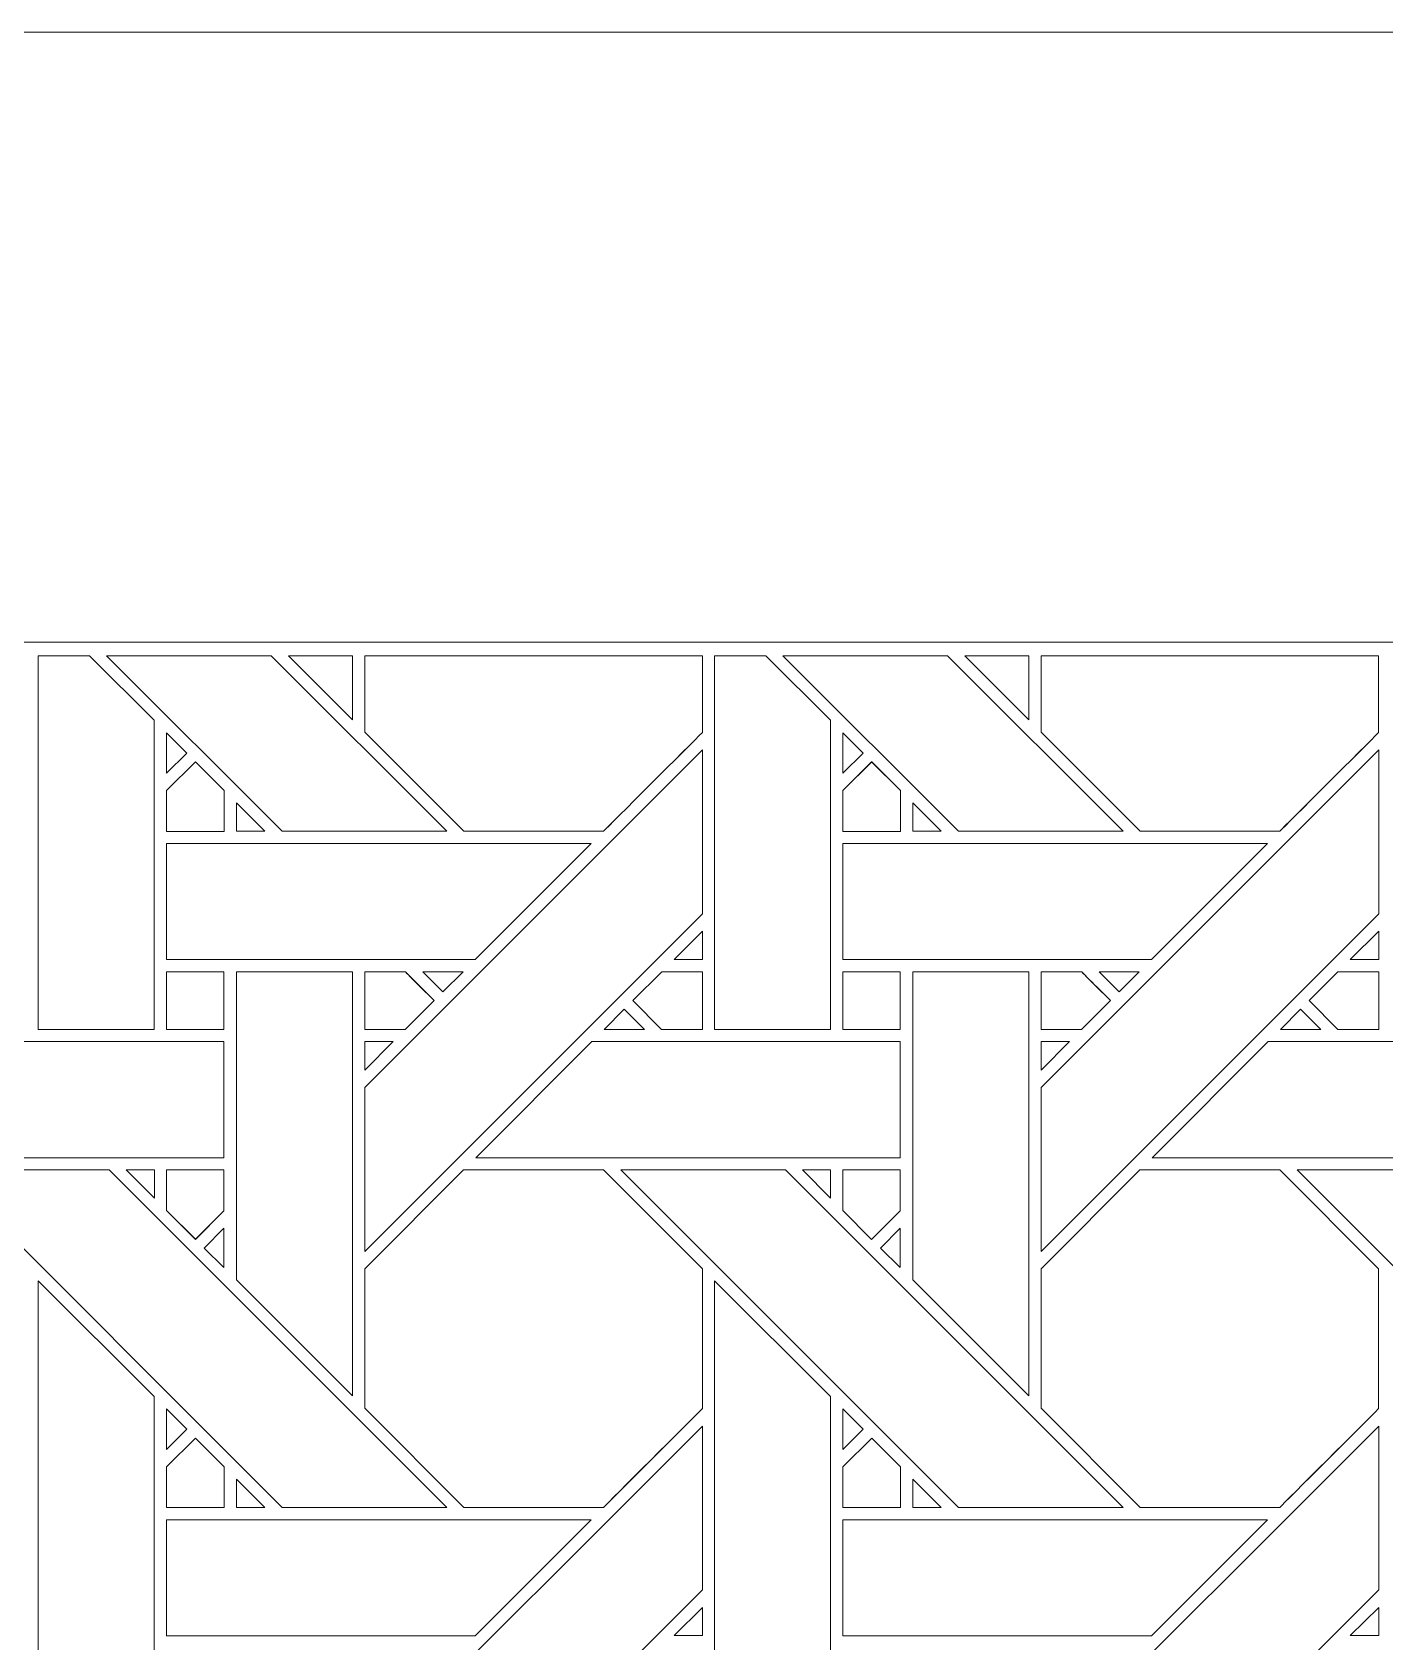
# Model space of a CAD drawing. Header units: inches. Extents: x 4.4 to 20.4, y 1.1 to 17.1.
# Drawn here: x 8.359 to 10.256, y 14.836 to 17.095 of the extents above; entities that cross this region are included whole.
import ezdxf

# ---------------------------------------------------------------- set-up
doc = ezdxf.new("R2010")
doc.units = ezdxf.units.IN
doc.header["$MEASUREMENT"] = 0
doc.layers.add('Design', color=7, linetype='Continuous', lineweight=0)

msp = doc.modelspace()

# ---------------------------------------------------------------- linework, layer by layer
at = {"layer": 'Design'}
for points, knots in [([(4.3829, 17.0948), (4.3829, 17.0948), (4.3829, 1.0948), (4.3829, 1.0948), (4.3829, 1.0948), (20.3829, 1.0948), (20.3829, 1.0948), (20.3829, 1.0948), (20.3829, 17.0948), (20.3829, 17.0948), (20.3829, 17.0948), (4.3829, 17.0948), (4.3829, 17.0948)], [0, 0, 0, 0, 1, 1, 1, 2, 2, 2, 3, 3, 3, 4, 4, 4, 4]), ([(19.3728, 16.2388), (19.3728, 16.2388), (5.2388, 16.2388), (5.2388, 16.2388), (5.2388, 16.2388), (5.2388, 1.9507), (5.2388, 1.9507), (5.2388, 1.9507), (19.5269, 1.9507), (19.5269, 1.9507), (19.5269, 1.9507), (19.5269, 16.2388), (19.5269, 16.2388), (19.5269, 16.2388), (19.3728, 16.2388), (19.3728, 16.2388)], [0, 0, 0, 0, 1, 1, 1, 2, 2, 2, 3, 3, 3, 4, 4, 4, 5, 5, 5, 5]), ([(8.5303, 15.6955), (8.5303, 15.6955), (8.3676, 15.6955), (8.3676, 15.6955), (8.3676, 15.6955), (8.3676, 16.2198), (8.3676, 16.2198), (8.3676, 16.2198), (8.4394, 16.2198), (8.4394, 16.2198), (8.4394, 16.2198), (8.5303, 16.1292), (8.5303, 16.1292), (8.5303, 16.1292), (8.5303, 15.6955), (8.5303, 15.6955)], [0, 0, 0, 0, 1, 1, 1, 2, 2, 2, 3, 3, 3, 4, 4, 4, 5, 5, 5, 5]), ([(8.9405, 15.9735), (8.9405, 15.9735), (8.7095, 15.9735), (8.7095, 15.9735), (8.7095, 15.9735), (8.4633, 16.2198), (8.4633, 16.2198), (8.4633, 16.2198), (8.6942, 16.2198), (8.6942, 16.2198), (8.6942, 16.2198), (8.9405, 15.9735), (8.9405, 15.9735)], [0, 0, 0, 0, 1, 1, 1, 2, 2, 2, 3, 3, 3, 4, 4, 4, 4]), ([(8.8083, 16.2198), (8.8083, 16.2198), (8.8083, 16.1299), (8.8083, 16.1299), (8.8083, 16.1299), (8.7185, 16.2198), (8.7185, 16.2198), (8.7185, 16.2198), (8.8083, 16.2198), (8.8083, 16.2198)], [0, 0, 0, 0, 1, 1, 1, 2, 2, 2, 3, 3, 3, 3]), ([(9.2991, 16.2198), (9.2991, 16.2198), (9.2991, 16.1123), (9.2991, 16.1123), (9.2813, 16.0943), (9.1694, 15.9827), (9.1604, 15.9736), (9.1604, 15.9736), (8.9647, 15.9736), (8.9647, 15.9736), (8.9647, 15.9736), (8.8254, 16.1128), (8.8254, 16.1128), (8.8254, 16.1128), (8.8254, 16.2198), (8.8254, 16.2198), (8.8254, 16.2198), (9.2991, 16.2198), (9.2991, 16.2198)], [0, 0, 0, 0, 1, 1, 1, 2, 2, 2, 3, 3, 3, 4, 4, 4, 5, 5, 5, 6, 6, 6, 6]), ([(8.8254, 16.2198), (8.8254, 16.2198), (9.2991, 16.2198), (9.2991, 16.2198), (9.2991, 16.2198), (9.2991, 16.1123), (9.2991, 16.1123), (9.2813, 16.0943), (9.1694, 15.9825), (9.1604, 15.9735), (9.1604, 15.9735), (8.9647, 15.9735), (8.9647, 15.9735), (8.9647, 15.9735), (8.8254, 16.1128), (8.8254, 16.1128), (8.8254, 16.1128), (8.8254, 16.2198), (8.8254, 16.2198)], [0, 0, 0, 0, 1, 1, 1, 2, 2, 2, 3, 3, 3, 4, 4, 4, 5, 5, 5, 6, 6, 6, 6]), ([(9.4791, 15.6955), (9.4791, 15.6955), (9.3163, 15.6955), (9.3163, 15.6955), (9.3163, 15.6955), (9.3163, 16.2198), (9.3163, 16.2198), (9.3163, 16.2198), (9.3881, 16.2198), (9.3881, 16.2198), (9.3881, 16.2198), (9.4791, 16.1292), (9.4791, 16.1292), (9.4791, 16.1292), (9.4791, 15.6955), (9.4791, 15.6955)], [0, 0, 0, 0, 1, 1, 1, 2, 2, 2, 3, 3, 3, 4, 4, 4, 5, 5, 5, 5]), ([(9.8892, 15.9735), (9.8892, 15.9735), (9.6582, 15.9735), (9.6582, 15.9735), (9.6582, 15.9735), (9.412, 16.2198), (9.412, 16.2198), (9.412, 16.2198), (9.643, 16.2198), (9.643, 16.2198), (9.643, 16.2198), (9.8892, 15.9735), (9.8892, 15.9735)], [0, 0, 0, 0, 1, 1, 1, 2, 2, 2, 3, 3, 3, 4, 4, 4, 4]), ([(9.7571, 16.2198), (9.7571, 16.2198), (9.7571, 16.1299), (9.7571, 16.1299), (9.7571, 16.1299), (9.6672, 16.2198), (9.6672, 16.2198), (9.6672, 16.2198), (9.7571, 16.2198), (9.7571, 16.2198)], [0, 0, 0, 0, 1, 1, 1, 2, 2, 2, 3, 3, 3, 3]), ([(10.2478, 16.2198), (10.2478, 16.2198), (10.2478, 16.1123), (10.2478, 16.1123), (10.23, 16.0943), (10.1181, 15.9827), (10.1091, 15.9736), (10.1091, 15.9736), (9.9134, 15.9736), (9.9134, 15.9736), (9.9134, 15.9736), (9.7742, 16.1128), (9.7742, 16.1128), (9.7742, 16.1128), (9.7742, 16.2198), (9.7742, 16.2198), (9.7742, 16.2198), (10.2478, 16.2198), (10.2478, 16.2198)], [0, 0, 0, 0, 1, 1, 1, 2, 2, 2, 3, 3, 3, 4, 4, 4, 5, 5, 5, 6, 6, 6, 6]), ([(9.7742, 16.2198), (9.7742, 16.2198), (10.2478, 16.2198), (10.2478, 16.2198), (10.2478, 16.2198), (10.2478, 16.1123), (10.2478, 16.1123), (10.23, 16.0943), (10.1181, 15.9825), (10.1092, 15.9735), (10.1092, 15.9735), (9.9135, 15.9735), (9.9135, 15.9735), (9.9135, 15.9735), (9.7742, 16.1128), (9.7742, 16.1128), (9.7742, 16.1128), (9.7742, 16.2198), (9.7742, 16.2198)], [0, 0, 0, 0, 1, 1, 1, 2, 2, 2, 3, 3, 3, 4, 4, 4, 5, 5, 5, 6, 6, 6, 6]), ([(8.5476, 16.0549), (8.5476, 16.0549), (8.5476, 16.1117), (8.5476, 16.1117), (8.5476, 16.1117), (8.5758, 16.0831), (8.5758, 16.0831), (8.5758, 16.0831), (8.5476, 16.0549), (8.5476, 16.0549)], [0, 0, 0, 0, 1, 1, 1, 2, 2, 2, 3, 3, 3, 3]), ([(9.4964, 16.0549), (9.4964, 16.0549), (9.4964, 16.1117), (9.4964, 16.1117), (9.4964, 16.1117), (9.5246, 16.0831), (9.5246, 16.0831), (9.5246, 16.0831), (9.4964, 16.0549), (9.4964, 16.0549)], [0, 0, 0, 0, 1, 1, 1, 2, 2, 2, 3, 3, 3, 3]), ([(9.2992, 15.8577), (9.2992, 15.8577), (8.8255, 15.3841), (8.8255, 15.3841), (8.8255, 15.3841), (8.8255, 15.6142), (8.8255, 15.6142), (8.8255, 15.6142), (9.2992, 16.0878), (9.2992, 16.0878), (9.2992, 16.0878), (9.2992, 15.8577), (9.2992, 15.8577)], [0, 0, 0, 0, 1, 1, 1, 2, 2, 2, 3, 3, 3, 4, 4, 4, 4]), ([(10.2479, 15.8577), (10.2479, 15.8577), (9.7742, 15.3841), (9.7742, 15.3841), (9.7742, 15.3841), (9.7742, 15.6142), (9.7742, 15.6142), (9.7742, 15.6142), (10.2479, 16.0878), (10.2479, 16.0878), (10.2479, 16.0878), (10.2479, 15.8577), (10.2479, 15.8577)], [0, 0, 0, 0, 1, 1, 1, 2, 2, 2, 3, 3, 3, 4, 4, 4, 4]), ([(8.6282, 15.9734), (8.6282, 15.9734), (8.5475, 15.9734), (8.5475, 15.9734), (8.5475, 15.9734), (8.5475, 16.0307), (8.5475, 16.0307), (8.5475, 16.0307), (8.5879, 16.071), (8.5879, 16.071), (8.5879, 16.071), (8.6282, 16.0307), (8.6282, 16.0307), (8.6282, 16.0307), (8.6282, 15.9734), (8.6282, 15.9734)], [0, 0, 0, 0, 1, 1, 1, 2, 2, 2, 3, 3, 3, 4, 4, 4, 5, 5, 5, 5]), ([(8.588, 16.0709), (8.588, 16.0709), (8.6283, 16.0306), (8.6283, 16.0306), (8.6283, 16.0306), (8.6283, 15.9733), (8.6283, 15.9733), (8.6283, 15.9733), (8.5476, 15.9733), (8.5476, 15.9733), (8.5476, 15.9733), (8.5476, 16.0306), (8.5476, 16.0306), (8.5476, 16.0306), (8.588, 16.0709), (8.588, 16.0709)], [0, 0, 0, 0, 1, 1, 1, 2, 2, 2, 3, 3, 3, 4, 4, 4, 5, 5, 5, 5]), ([(9.4963, 15.9734), (9.4963, 15.9734), (9.4963, 16.0307), (9.4963, 16.0307), (9.4963, 16.0307), (9.5366, 16.071), (9.5366, 16.071), (9.5366, 16.071), (9.5769, 16.0307), (9.5769, 16.0307), (9.5769, 16.0307), (9.5769, 15.9734), (9.5769, 15.9734), (9.5769, 15.9734), (9.4963, 15.9734), (9.4963, 15.9734)], [0, 0, 0, 0, 1, 1, 1, 2, 2, 2, 3, 3, 3, 4, 4, 4, 5, 5, 5, 5]), ([(9.5367, 16.0709), (9.5367, 16.0709), (9.577, 16.0306), (9.577, 16.0306), (9.577, 16.0306), (9.577, 15.9733), (9.577, 15.9733), (9.577, 15.9733), (9.4964, 15.9733), (9.4964, 15.9733), (9.4964, 15.9733), (9.4964, 16.0306), (9.4964, 16.0306), (9.4964, 16.0306), (9.5367, 16.0709), (9.5367, 16.0709)], [0, 0, 0, 0, 1, 1, 1, 2, 2, 2, 3, 3, 3, 4, 4, 4, 5, 5, 5, 5]), ([(8.6455, 15.9735), (8.6455, 15.9735), (8.6455, 16.0133), (8.6455, 16.0133), (8.6455, 16.0133), (8.6853, 15.9735), (8.6853, 15.9735), (8.6853, 15.9735), (8.6455, 15.9735), (8.6455, 15.9735)], [0, 0, 0, 0, 1, 1, 1, 2, 2, 2, 3, 3, 3, 3]), ([(9.5943, 15.9735), (9.5943, 15.9735), (9.5943, 16.0133), (9.5943, 16.0133), (9.5943, 16.0133), (9.634, 15.9735), (9.634, 15.9735), (9.634, 15.9735), (9.5943, 15.9735), (9.5943, 15.9735)], [0, 0, 0, 0, 1, 1, 1, 2, 2, 2, 3, 3, 3, 3]), ([(9.1433, 15.9563), (9.1433, 15.9563), (8.9806, 15.7936), (8.9806, 15.7936), (8.9806, 15.7936), (8.5476, 15.7936), (8.5476, 15.7936), (8.5476, 15.7936), (8.5476, 15.9563), (8.5476, 15.9563), (8.5476, 15.9563), (9.1433, 15.9563), (9.1433, 15.9563)], [0, 0, 0, 0, 1, 1, 1, 2, 2, 2, 3, 3, 3, 4, 4, 4, 4]), ([(10.0921, 15.9563), (10.0921, 15.9563), (9.9293, 15.7936), (9.9293, 15.7936), (9.9293, 15.7936), (9.4964, 15.7936), (9.4964, 15.7936), (9.4964, 15.7936), (9.4964, 15.9563), (9.4964, 15.9563), (9.4964, 15.9563), (10.0921, 15.9563), (10.0921, 15.9563)], [0, 0, 0, 0, 1, 1, 1, 2, 2, 2, 3, 3, 3, 4, 4, 4, 4]), ([(9.2594, 15.7936), (9.2594, 15.7936), (9.2992, 15.8334), (9.2992, 15.8334), (9.2992, 15.8334), (9.2992, 15.7936), (9.2992, 15.7936), (9.2992, 15.7936), (9.2594, 15.7936), (9.2594, 15.7936)], [0, 0, 0, 0, 1, 1, 1, 2, 2, 2, 3, 3, 3, 3]), ([(10.2081, 15.7936), (10.2081, 15.7936), (10.2479, 15.8333), (10.2479, 15.8333), (10.2479, 15.8333), (10.2479, 15.7936), (10.2479, 15.7936), (10.2479, 15.7936), (10.2081, 15.7936), (10.2081, 15.7936)], [0, 0, 0, 0, 1, 1, 1, 2, 2, 2, 3, 3, 3, 3]), ([(8.5476, 15.6956), (8.5476, 15.6956), (8.5476, 15.7764), (8.5476, 15.7764), (8.5476, 15.7764), (8.6278, 15.7764), (8.6278, 15.7764), (8.6278, 15.7764), (8.6278, 15.6956), (8.6278, 15.6956), (8.6278, 15.6956), (8.5476, 15.6956), (8.5476, 15.6956)], [0, 0, 0, 0, 1, 1, 1, 2, 2, 2, 3, 3, 3, 4, 4, 4, 4]), ([(8.6278, 15.7764), (8.6278, 15.7764), (8.6278, 15.6956), (8.6278, 15.6956), (8.6278, 15.6956), (8.5476, 15.6956), (8.5476, 15.6956), (8.5476, 15.6956), (8.5476, 15.7764), (8.5476, 15.7764), (8.5476, 15.7764), (8.6278, 15.7764), (8.6278, 15.7764)], [0, 0, 0, 0, 1, 1, 1, 2, 2, 2, 3, 3, 3, 4, 4, 4, 4]), ([(8.6454, 15.3441), (8.6454, 15.3441), (8.6454, 15.7763), (8.6454, 15.7763), (8.6454, 15.7763), (8.8083, 15.7763), (8.8083, 15.7763), (8.8083, 15.7763), (8.8083, 15.1812), (8.8083, 15.1812), (8.8083, 15.1812), (8.6454, 15.3441), (8.6454, 15.3441)], [0, 0, 0, 0, 1, 1, 1, 2, 2, 2, 3, 3, 3, 4, 4, 4, 4]), ([(8.8255, 15.6956), (8.8255, 15.6956), (8.8255, 15.7763), (8.8255, 15.7763), (8.8255, 15.7763), (8.8825, 15.7763), (8.8825, 15.7763), (8.8877, 15.7712), (8.9184, 15.7404), (8.9228, 15.736), (8.9228, 15.736), (8.8824, 15.6956), (8.8824, 15.6956), (8.8824, 15.6956), (8.8255, 15.6956), (8.8255, 15.6956)], [0, 0, 0, 0, 1, 1, 1, 2, 2, 2, 3, 3, 3, 4, 4, 4, 5, 5, 5, 5]), ([(8.907, 15.7518), (8.907, 15.7518), (8.9228, 15.736), (8.9228, 15.736), (8.9228, 15.736), (8.8824, 15.6956), (8.8824, 15.6956), (8.8824, 15.6956), (8.8255, 15.6956), (8.8255, 15.6956), (8.8255, 15.6956), (8.8255, 15.7763), (8.8255, 15.7763), (8.8255, 15.7763), (8.8825, 15.7763), (8.8825, 15.7763), (8.8879, 15.771), (8.8977, 15.7611), (8.907, 15.7518)], [0, 0, 0, 0, 1, 1, 1, 2, 2, 2, 3, 3, 3, 4, 4, 4, 5, 5, 5, 6, 6, 6, 6]), ([(8.9351, 15.7481), (8.9351, 15.7481), (8.9069, 15.7763), (8.9069, 15.7763), (8.9069, 15.7763), (8.9634, 15.7763), (8.9634, 15.7763), (8.9634, 15.7763), (8.9351, 15.7481), (8.9351, 15.7481)], [0, 0, 0, 0, 1, 1, 1, 2, 2, 2, 3, 3, 3, 3]), ([(9.242, 15.6956), (9.242, 15.6956), (9.2017, 15.7359), (9.2017, 15.7359), (9.2017, 15.7359), (9.2421, 15.7764), (9.2421, 15.7764), (9.2421, 15.7764), (9.2991, 15.7764), (9.2991, 15.7764), (9.2991, 15.7764), (9.2991, 15.6956), (9.2991, 15.6956), (9.2991, 15.6956), (9.242, 15.6956), (9.242, 15.6956)], [0, 0, 0, 0, 1, 1, 1, 2, 2, 2, 3, 3, 3, 4, 4, 4, 5, 5, 5, 5]), ([(9.2017, 15.7359), (9.2017, 15.7359), (9.2421, 15.7764), (9.2421, 15.7764), (9.2421, 15.7764), (9.2991, 15.7764), (9.2991, 15.7764), (9.2991, 15.7764), (9.2991, 15.6956), (9.2991, 15.6956), (9.2991, 15.6956), (9.242, 15.6956), (9.242, 15.6956), (9.242, 15.6956), (9.2017, 15.7359), (9.2017, 15.7359)], [0, 0, 0, 0, 1, 1, 1, 2, 2, 2, 3, 3, 3, 4, 4, 4, 5, 5, 5, 5]), ([(9.4963, 15.6956), (9.4963, 15.6956), (9.4963, 15.7763), (9.4963, 15.7763), (9.4963, 15.7763), (9.5766, 15.7763), (9.5766, 15.7763), (9.5766, 15.7763), (9.5766, 15.6956), (9.5766, 15.6956), (9.5766, 15.6956), (9.4963, 15.6956), (9.4963, 15.6956)], [0, 0, 0, 0, 1, 1, 1, 2, 2, 2, 3, 3, 3, 4, 4, 4, 4]), ([(9.5766, 15.7763), (9.5766, 15.7763), (9.5766, 15.6956), (9.5766, 15.6956), (9.5766, 15.6956), (9.4963, 15.6956), (9.4963, 15.6956), (9.4963, 15.6956), (9.4963, 15.7763), (9.4963, 15.7763), (9.4963, 15.7763), (9.5766, 15.7763), (9.5766, 15.7763)], [0, 0, 0, 0, 1, 1, 1, 2, 2, 2, 3, 3, 3, 4, 4, 4, 4]), ([(9.5942, 15.3441), (9.5942, 15.3441), (9.5942, 15.7763), (9.5942, 15.7763), (9.5942, 15.7763), (9.7571, 15.7763), (9.7571, 15.7763), (9.7571, 15.7763), (9.7571, 15.1812), (9.7571, 15.1812), (9.7571, 15.1812), (9.5942, 15.3441), (9.5942, 15.3441)], [0, 0, 0, 0, 1, 1, 1, 2, 2, 2, 3, 3, 3, 4, 4, 4, 4]), ([(9.7742, 15.6956), (9.7742, 15.6956), (9.7742, 15.7763), (9.7742, 15.7763), (9.7742, 15.7763), (9.8313, 15.7763), (9.8313, 15.7763), (9.8364, 15.7712), (9.8672, 15.7404), (9.8716, 15.736), (9.8716, 15.736), (9.8312, 15.6956), (9.8312, 15.6956), (9.8312, 15.6956), (9.7742, 15.6956), (9.7742, 15.6956)], [0, 0, 0, 0, 1, 1, 1, 2, 2, 2, 3, 3, 3, 4, 4, 4, 5, 5, 5, 5]), ([(9.8565, 15.7511), (9.8565, 15.7511), (9.8716, 15.736), (9.8716, 15.736), (9.8716, 15.736), (9.8312, 15.6956), (9.8312, 15.6956), (9.8312, 15.6956), (9.7742, 15.6956), (9.7742, 15.6956), (9.7742, 15.6956), (9.7742, 15.7763), (9.7742, 15.7763), (9.7742, 15.7763), (9.8313, 15.7763), (9.8313, 15.7763), (9.8367, 15.7709), (9.847, 15.7606), (9.8565, 15.7511)], [0, 0, 0, 0, 1, 1, 1, 2, 2, 2, 3, 3, 3, 4, 4, 4, 5, 5, 5, 6, 6, 6, 6]), ([(9.8838, 15.7481), (9.8838, 15.7481), (9.8556, 15.7763), (9.8556, 15.7763), (9.8556, 15.7763), (9.9121, 15.7763), (9.9121, 15.7763), (9.9121, 15.7763), (9.8838, 15.7481), (9.8838, 15.7481)], [0, 0, 0, 0, 1, 1, 1, 2, 2, 2, 3, 3, 3, 3]), ([(10.1907, 15.6956), (10.1907, 15.6956), (10.1504, 15.7359), (10.1504, 15.7359), (10.1504, 15.7359), (10.1908, 15.7764), (10.1908, 15.7764), (10.1908, 15.7764), (10.2479, 15.7764), (10.2479, 15.7764), (10.2479, 15.7764), (10.2479, 15.6956), (10.2479, 15.6956), (10.2479, 15.6956), (10.1907, 15.6956), (10.1907, 15.6956)], [0, 0, 0, 0, 1, 1, 1, 2, 2, 2, 3, 3, 3, 4, 4, 4, 5, 5, 5, 5]), ([(10.1504, 15.7359), (10.1504, 15.7359), (10.1908, 15.7764), (10.1908, 15.7764), (10.1908, 15.7764), (10.2479, 15.7764), (10.2479, 15.7764), (10.2479, 15.7764), (10.2479, 15.6956), (10.2479, 15.6956), (10.2479, 15.6956), (10.1907, 15.6956), (10.1907, 15.6956), (10.1907, 15.6956), (10.1504, 15.7359), (10.1504, 15.7359)], [0, 0, 0, 0, 1, 1, 1, 2, 2, 2, 3, 3, 3, 4, 4, 4, 5, 5, 5, 5]), ([(9.2178, 15.6955), (9.2178, 15.6955), (9.1613, 15.6955), (9.1613, 15.6955), (9.1613, 15.6955), (9.1896, 15.7238), (9.1896, 15.7238), (9.1896, 15.7238), (9.2178, 15.6955), (9.2178, 15.6955)], [0, 0, 0, 0, 1, 1, 1, 2, 2, 2, 3, 3, 3, 3]), ([(10.1666, 15.6955), (10.1666, 15.6955), (10.11, 15.6955), (10.11, 15.6955), (10.11, 15.6955), (10.1383, 15.7238), (10.1383, 15.7238), (10.1383, 15.7238), (10.1666, 15.6955), (10.1666, 15.6955)], [0, 0, 0, 0, 1, 1, 1, 2, 2, 2, 3, 3, 3, 3]), ([(8.6279, 15.6784), (8.6279, 15.6784), (8.6279, 15.5155), (8.6279, 15.5155), (8.6279, 15.5155), (8.0326, 15.5155), (8.0326, 15.5155), (8.0326, 15.5155), (8.1954, 15.6784), (8.1954, 15.6784), (8.1954, 15.6784), (8.6279, 15.6784), (8.6279, 15.6784)], [0, 0, 0, 0, 1, 1, 1, 2, 2, 2, 3, 3, 3, 4, 4, 4, 4]), ([(8.8255, 15.6385), (8.8255, 15.6385), (8.8255, 15.6784), (8.8255, 15.6784), (8.8255, 15.6784), (8.8653, 15.6784), (8.8653, 15.6784), (8.8653, 15.6784), (8.8255, 15.6385), (8.8255, 15.6385)], [0, 0, 0, 0, 1, 1, 1, 2, 2, 2, 3, 3, 3, 3]), ([(9.5766, 15.6784), (9.5766, 15.6784), (9.5766, 15.5155), (9.5766, 15.5155), (9.5766, 15.5155), (8.9813, 15.5155), (8.9813, 15.5155), (8.9813, 15.5155), (9.1442, 15.6784), (9.1442, 15.6784), (9.1442, 15.6784), (9.5766, 15.6784), (9.5766, 15.6784)], [0, 0, 0, 0, 1, 1, 1, 2, 2, 2, 3, 3, 3, 4, 4, 4, 4]), ([(9.7742, 15.6385), (9.7742, 15.6385), (9.7742, 15.6784), (9.7742, 15.6784), (9.7742, 15.6784), (9.8141, 15.6784), (9.8141, 15.6784), (9.8141, 15.6784), (9.7742, 15.6385), (9.7742, 15.6385)], [0, 0, 0, 0, 1, 1, 1, 2, 2, 2, 3, 3, 3, 3]), ([(10.5253, 15.6784), (10.5253, 15.6784), (10.5253, 15.5155), (10.5253, 15.5155), (10.5253, 15.5155), (9.9301, 15.5155), (9.9301, 15.5155), (9.9301, 15.5155), (10.0929, 15.6784), (10.0929, 15.6784), (10.0929, 15.6784), (10.5253, 15.6784), (10.5253, 15.6784)], [0, 0, 0, 0, 1, 1, 1, 2, 2, 2, 3, 3, 3, 4, 4, 4, 4]), ([(8.9405, 15.0248), (8.9405, 15.0248), (8.7095, 15.0248), (8.7095, 15.0248), (8.7095, 15.0248), (8.2359, 15.4984), (8.2359, 15.4984), (8.2359, 15.4984), (8.4669, 15.4984), (8.4669, 15.4984), (8.4669, 15.4984), (8.9405, 15.0248), (8.9405, 15.0248)], [0, 0, 0, 0, 1, 1, 1, 2, 2, 2, 3, 3, 3, 4, 4, 4, 4]), ([(8.491, 15.4984), (8.491, 15.4984), (8.5304, 15.4984), (8.5304, 15.4984), (8.5304, 15.4984), (8.5304, 15.4586), (8.5304, 15.4586), (8.5304, 15.4586), (8.491, 15.4984), (8.491, 15.4984)], [0, 0, 0, 0, 1, 1, 1, 2, 2, 2, 3, 3, 3, 3]), ([(8.6278, 15.4985), (8.6278, 15.4985), (8.6278, 15.4409), (8.6278, 15.4409), (8.6278, 15.4409), (8.5879, 15.401), (8.5879, 15.401), (8.5879, 15.401), (8.5476, 15.4413), (8.5476, 15.4413), (8.5476, 15.4413), (8.5476, 15.4985), (8.5476, 15.4985), (8.5476, 15.4985), (8.6278, 15.4985), (8.6278, 15.4985)], [0, 0, 0, 0, 1, 1, 1, 2, 2, 2, 3, 3, 3, 4, 4, 4, 5, 5, 5, 5]), ([(8.6278, 15.4409), (8.6278, 15.4409), (8.588, 15.4009), (8.588, 15.4009), (8.588, 15.4009), (8.5476, 15.4413), (8.5476, 15.4413), (8.5476, 15.4413), (8.5476, 15.4985), (8.5476, 15.4985), (8.5476, 15.4985), (8.6278, 15.4985), (8.6278, 15.4985), (8.6278, 15.4985), (8.6278, 15.4409), (8.6278, 15.4409)], [0, 0, 0, 0, 1, 1, 1, 2, 2, 2, 3, 3, 3, 4, 4, 4, 5, 5, 5, 5]), ([(8.9642, 15.4985), (8.9642, 15.4985), (9.1604, 15.4985), (9.1604, 15.4985), (9.1604, 15.4985), (9.2991, 15.3597), (9.2991, 15.3597), (9.2991, 15.3597), (9.2991, 15.1635), (9.2991, 15.1635), (9.2813, 15.1456), (9.1694, 15.0339), (9.1604, 15.0248), (9.1604, 15.0248), (8.9647, 15.0248), (8.9647, 15.0248), (8.9647, 15.0248), (8.8255, 15.1641), (8.8255, 15.1641), (8.8255, 15.1641), (8.8255, 15.3597), (8.8255, 15.3597), (8.8255, 15.3597), (8.9642, 15.4985), (8.9642, 15.4985)], [0, 0, 0, 0, 1, 1, 1, 2, 2, 2, 3, 3, 3, 4, 4, 4, 5, 5, 5, 6, 6, 6, 7, 7, 7, 8, 8, 8, 8]), ([(8.9642, 15.4985), (8.9642, 15.4985), (9.1604, 15.4985), (9.1604, 15.4985), (9.1604, 15.4985), (9.2991, 15.3597), (9.2991, 15.3597), (9.2991, 15.3597), (9.2991, 15.1635), (9.2991, 15.1635), (9.2812, 15.1455), (9.1693, 15.0338), (9.1604, 15.0248), (9.1604, 15.0248), (8.9647, 15.0248), (8.9647, 15.0248), (8.9647, 15.0248), (8.8255, 15.1641), (8.8255, 15.1641), (8.8255, 15.1641), (8.8255, 15.3597), (8.8255, 15.3597), (8.8255, 15.3597), (8.9642, 15.4985), (8.9642, 15.4985)], [0, 0, 0, 0, 1, 1, 1, 2, 2, 2, 3, 3, 3, 4, 4, 4, 5, 5, 5, 6, 6, 6, 7, 7, 7, 8, 8, 8, 8]), ([(9.8892, 15.0248), (9.8892, 15.0248), (9.6582, 15.0248), (9.6582, 15.0248), (9.6582, 15.0248), (9.1846, 15.4984), (9.1846, 15.4984), (9.1846, 15.4984), (9.4156, 15.4984), (9.4156, 15.4984), (9.4156, 15.4984), (9.8892, 15.0248), (9.8892, 15.0248)], [0, 0, 0, 0, 1, 1, 1, 2, 2, 2, 3, 3, 3, 4, 4, 4, 4]), ([(9.4397, 15.4984), (9.4397, 15.4984), (9.4791, 15.4984), (9.4791, 15.4984), (9.4791, 15.4984), (9.4791, 15.4586), (9.4791, 15.4586), (9.4791, 15.4586), (9.4397, 15.4984), (9.4397, 15.4984)], [0, 0, 0, 0, 1, 1, 1, 2, 2, 2, 3, 3, 3, 3]), ([(9.4963, 15.4413), (9.4963, 15.4413), (9.4963, 15.4985), (9.4963, 15.4985), (9.4963, 15.4985), (9.5766, 15.4985), (9.5766, 15.4985), (9.5766, 15.4985), (9.5766, 15.4409), (9.5766, 15.4409), (9.5766, 15.4409), (9.5366, 15.4009), (9.5366, 15.4009), (9.5366, 15.4009), (9.4963, 15.4413), (9.4963, 15.4413)], [0, 0, 0, 0, 1, 1, 1, 2, 2, 2, 3, 3, 3, 4, 4, 4, 5, 5, 5, 5]), ([(9.5766, 15.4409), (9.5766, 15.4409), (9.5366, 15.4009), (9.5366, 15.4009), (9.5366, 15.4009), (9.4963, 15.4413), (9.4963, 15.4413), (9.4963, 15.4413), (9.4963, 15.4985), (9.4963, 15.4985), (9.4963, 15.4985), (9.5766, 15.4985), (9.5766, 15.4985), (9.5766, 15.4985), (9.5766, 15.4409), (9.5766, 15.4409)], [0, 0, 0, 0, 1, 1, 1, 2, 2, 2, 3, 3, 3, 4, 4, 4, 5, 5, 5, 5]), ([(9.9129, 15.4985), (9.9129, 15.4985), (10.1091, 15.4985), (10.1091, 15.4985), (10.1091, 15.4985), (10.2478, 15.3597), (10.2478, 15.3597), (10.2478, 15.3597), (10.2478, 15.1635), (10.2478, 15.1635), (10.23, 15.1456), (10.1181, 15.0339), (10.1091, 15.0248), (10.1091, 15.0248), (9.9134, 15.0248), (9.9134, 15.0248), (9.9134, 15.0248), (9.7742, 15.1641), (9.7742, 15.1641), (9.7742, 15.1641), (9.7742, 15.3597), (9.7742, 15.3597), (9.7742, 15.3597), (9.9129, 15.4985), (9.9129, 15.4985)], [0, 0, 0, 0, 1, 1, 1, 2, 2, 2, 3, 3, 3, 4, 4, 4, 5, 5, 5, 6, 6, 6, 7, 7, 7, 8, 8, 8, 8]), ([(9.9129, 15.4985), (9.9129, 15.4985), (10.1091, 15.4985), (10.1091, 15.4985), (10.1091, 15.4985), (10.2478, 15.3597), (10.2478, 15.3597), (10.2478, 15.3597), (10.2478, 15.1635), (10.2478, 15.1635), (10.23, 15.1456), (10.1181, 15.0338), (10.1091, 15.0248), (10.1091, 15.0248), (9.9134, 15.0248), (9.9134, 15.0248), (9.9134, 15.0248), (9.7742, 15.1641), (9.7742, 15.1641), (9.7742, 15.1641), (9.7742, 15.3597), (9.7742, 15.3597), (9.7742, 15.3597), (9.9129, 15.4985), (9.9129, 15.4985)], [0, 0, 0, 0, 1, 1, 1, 2, 2, 2, 3, 3, 3, 4, 4, 4, 5, 5, 5, 6, 6, 6, 7, 7, 7, 8, 8, 8, 8]), ([(10.838, 15.0248), (10.838, 15.0248), (10.6069, 15.0248), (10.6069, 15.0248), (10.6069, 15.0248), (10.1334, 15.4984), (10.1334, 15.4984), (10.1334, 15.4984), (10.3643, 15.4984), (10.3643, 15.4984), (10.3643, 15.4984), (10.838, 15.0248), (10.838, 15.0248)], [0, 0, 0, 0, 1, 1, 1, 2, 2, 2, 3, 3, 3, 4, 4, 4, 4]), ([(8.6279, 15.4166), (8.6279, 15.4166), (8.6279, 15.3614), (8.6279, 15.3614), (8.6279, 15.3614), (8.6001, 15.3888), (8.6001, 15.3888), (8.6001, 15.3888), (8.6279, 15.4166), (8.6279, 15.4166)], [0, 0, 0, 0, 1, 1, 1, 2, 2, 2, 3, 3, 3, 3]), ([(9.5766, 15.4166), (9.5766, 15.4166), (9.5766, 15.3614), (9.5766, 15.3614), (9.5766, 15.3614), (9.5488, 15.3888), (9.5488, 15.3888), (9.5488, 15.3888), (9.5766, 15.4166), (9.5766, 15.4166)], [0, 0, 0, 0, 1, 1, 1, 2, 2, 2, 3, 3, 3, 3]), ([(8.3676, 14.7468), (8.3676, 14.7468), (8.3676, 15.3426), (8.3676, 15.3426), (8.3676, 15.3426), (8.5303, 15.1805), (8.5303, 15.1805), (8.5303, 15.1805), (8.5303, 14.7468), (8.5303, 14.7468), (8.5303, 14.7468), (8.3676, 14.7468), (8.3676, 14.7468)], [0, 0, 0, 0, 1, 1, 1, 2, 2, 2, 3, 3, 3, 4, 4, 4, 4]), ([(9.3163, 14.7468), (9.3163, 14.7468), (9.3163, 15.3426), (9.3163, 15.3426), (9.3163, 15.3426), (9.4791, 15.1805), (9.4791, 15.1805), (9.4791, 15.1805), (9.4791, 14.7468), (9.4791, 14.7468), (9.4791, 14.7468), (9.3163, 14.7468), (9.3163, 14.7468)], [0, 0, 0, 0, 1, 1, 1, 2, 2, 2, 3, 3, 3, 4, 4, 4, 4]), ([(8.5476, 15.1062), (8.5476, 15.1062), (8.5476, 15.163), (8.5476, 15.163), (8.5476, 15.163), (8.5758, 15.1344), (8.5758, 15.1344), (8.5758, 15.1344), (8.5476, 15.1062), (8.5476, 15.1062)], [0, 0, 0, 0, 1, 1, 1, 2, 2, 2, 3, 3, 3, 3]), ([(9.4964, 15.1062), (9.4964, 15.1062), (9.4964, 15.163), (9.4964, 15.163), (9.4964, 15.163), (9.5246, 15.1344), (9.5246, 15.1344), (9.5246, 15.1344), (9.4964, 15.1062), (9.4964, 15.1062)], [0, 0, 0, 0, 1, 1, 1, 2, 2, 2, 3, 3, 3, 3]), ([(9.2992, 14.909), (9.2992, 14.909), (8.8255, 14.4354), (8.8255, 14.4354), (8.8255, 14.4354), (8.8255, 14.6655), (8.8255, 14.6655), (8.8255, 14.6655), (9.2992, 15.139), (9.2992, 15.139), (9.2992, 15.139), (9.2992, 14.909), (9.2992, 14.909)], [0, 0, 0, 0, 1, 1, 1, 2, 2, 2, 3, 3, 3, 4, 4, 4, 4]), ([(10.2479, 14.909), (10.2479, 14.909), (9.7742, 14.4354), (9.7742, 14.4354), (9.7742, 14.4354), (9.7742, 14.6655), (9.7742, 14.6655), (9.7742, 14.6655), (10.2479, 15.139), (10.2479, 15.139), (10.2479, 15.139), (10.2479, 14.909), (10.2479, 14.909)], [0, 0, 0, 0, 1, 1, 1, 2, 2, 2, 3, 3, 3, 4, 4, 4, 4]), ([(8.5476, 15.0246), (8.5476, 15.0246), (8.5476, 15.0818), (8.5476, 15.0818), (8.5476, 15.0818), (8.5879, 15.1222), (8.5879, 15.1222), (8.5879, 15.1222), (8.6282, 15.0818), (8.6282, 15.0818), (8.6282, 15.0818), (8.6282, 15.0246), (8.6282, 15.0246), (8.6282, 15.0246), (8.5476, 15.0246), (8.5476, 15.0246)], [0, 0, 0, 0, 1, 1, 1, 2, 2, 2, 3, 3, 3, 4, 4, 4, 5, 5, 5, 5]), ([(8.5879, 15.1222), (8.5879, 15.1222), (8.6282, 15.0818), (8.6282, 15.0818), (8.6282, 15.0818), (8.6282, 15.0246), (8.6282, 15.0246), (8.6282, 15.0246), (8.5476, 15.0246), (8.5476, 15.0246), (8.5476, 15.0246), (8.5476, 15.0818), (8.5476, 15.0818), (8.5476, 15.0818), (8.5879, 15.1222), (8.5879, 15.1222)], [0, 0, 0, 0, 1, 1, 1, 2, 2, 2, 3, 3, 3, 4, 4, 4, 5, 5, 5, 5]), ([(9.4963, 15.0246), (9.4963, 15.0246), (9.4963, 15.0819), (9.4963, 15.0819), (9.4963, 15.0819), (9.5367, 15.1222), (9.5367, 15.1222), (9.5367, 15.1222), (9.577, 15.0819), (9.577, 15.0819), (9.577, 15.0819), (9.577, 15.0246), (9.577, 15.0246), (9.577, 15.0246), (9.4963, 15.0246), (9.4963, 15.0246)], [0, 0, 0, 0, 1, 1, 1, 2, 2, 2, 3, 3, 3, 4, 4, 4, 5, 5, 5, 5]), ([(9.5367, 15.1222), (9.5367, 15.1222), (9.577, 15.0819), (9.577, 15.0819), (9.577, 15.0819), (9.577, 15.0246), (9.577, 15.0246), (9.577, 15.0246), (9.4963, 15.0246), (9.4963, 15.0246), (9.4963, 15.0246), (9.4963, 15.0819), (9.4963, 15.0819), (9.4963, 15.0819), (9.5367, 15.1222), (9.5367, 15.1222)], [0, 0, 0, 0, 1, 1, 1, 2, 2, 2, 3, 3, 3, 4, 4, 4, 5, 5, 5, 5]), ([(8.6455, 15.0248), (8.6455, 15.0248), (8.6455, 15.0646), (8.6455, 15.0646), (8.6455, 15.0646), (8.6853, 15.0248), (8.6853, 15.0248), (8.6853, 15.0248), (8.6455, 15.0248), (8.6455, 15.0248)], [0, 0, 0, 0, 1, 1, 1, 2, 2, 2, 3, 3, 3, 3]), ([(9.5943, 15.0248), (9.5943, 15.0248), (9.5943, 15.0646), (9.5943, 15.0646), (9.5943, 15.0646), (9.634, 15.0248), (9.634, 15.0248), (9.634, 15.0248), (9.5943, 15.0248), (9.5943, 15.0248)], [0, 0, 0, 0, 1, 1, 1, 2, 2, 2, 3, 3, 3, 3]), ([(9.1433, 15.0075), (9.1433, 15.0075), (8.9806, 14.8448), (8.9806, 14.8448), (8.9806, 14.8448), (8.5476, 14.8448), (8.5476, 14.8448), (8.5476, 14.8448), (8.5476, 15.0075), (8.5476, 15.0075), (8.5476, 15.0075), (9.1433, 15.0075), (9.1433, 15.0075)], [0, 0, 0, 0, 1, 1, 1, 2, 2, 2, 3, 3, 3, 4, 4, 4, 4]), ([(10.0921, 15.0075), (10.0921, 15.0075), (9.9293, 14.8448), (9.9293, 14.8448), (9.9293, 14.8448), (9.4964, 14.8448), (9.4964, 14.8448), (9.4964, 14.8448), (9.4964, 15.0075), (9.4964, 15.0075), (9.4964, 15.0075), (10.0921, 15.0075), (10.0921, 15.0075)], [0, 0, 0, 0, 1, 1, 1, 2, 2, 2, 3, 3, 3, 4, 4, 4, 4]), ([(9.2992, 14.8449), (9.2992, 14.8449), (9.2594, 14.8449), (9.2594, 14.8449), (9.2594, 14.8449), (9.2992, 14.8846), (9.2992, 14.8846), (9.2992, 14.8846), (9.2992, 14.8449), (9.2992, 14.8449)], [0, 0, 0, 0, 1, 1, 1, 2, 2, 2, 3, 3, 3, 3]), ([(10.2479, 14.8449), (10.2479, 14.8449), (10.2081, 14.8449), (10.2081, 14.8449), (10.2081, 14.8449), (10.2479, 14.8846), (10.2479, 14.8846), (10.2479, 14.8846), (10.2479, 14.8449), (10.2479, 14.8449)], [0, 0, 0, 0, 1, 1, 1, 2, 2, 2, 3, 3, 3, 3])]:
    msp.add_open_spline(points, degree=3, knots=knots, dxfattribs=at)

doc.saveas('drawing.dxf')
